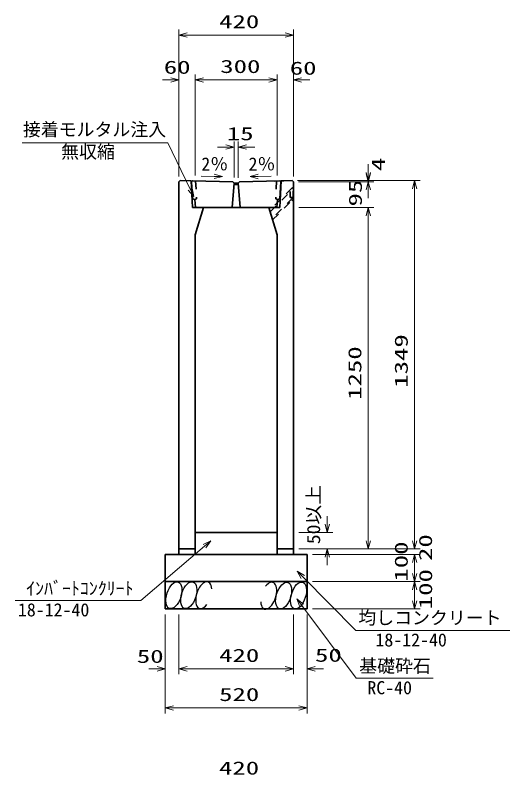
# Model space of a CAD drawing. Units: millimetres on the paper. Extents: x 20 to 1011, y 20 to 614.
# Drawn here: x 266.4 to 357.1, y 163 to 302.1 of the extents above; entities that cross this region are included whole.
import ezdxf
from ezdxf.enums import TextEntityAlignment as Align

# ---------------------------------------------------------------- set-up
doc = ezdxf.new("R2010")
doc.units = ezdxf.units.MM
doc.linetypes.add('USER1', pattern=[3, 1.5, -1.5])
doc.layers.add('D-TTL-LINE（区切線）', color=7, linetype='Continuous', lineweight=35)
doc.styles.add('ＭＳ ゴシック', font='')
doc.styles.get('ＭＳ ゴシック').set_extended_font_data('MS Gothic')

msp = doc.modelspace()

# ---------------------------------------------------------------- linework, layer by layer
at = {"layer": 'D-TTL-LINE（区切線）', "lineweight": 13}
for p, q in [((296.43, 291.253), (296.43, 299.461)), ((317.43, 291.253), (317.43, 299.461)), ((296.43, 298.461), (297.93, 298.863)), ((297.93, 298.059), (296.43, 298.461)), ((296.43, 298.461), (297.93, 298.461)), ((297.93, 298.461), (315.93, 298.461)), ((315.93, 298.863), (317.43, 298.461)), ((317.43, 298.461), (315.93, 298.059)), ((317.43, 298.461), (315.93, 298.461)), ((296.43, 272.55), (296.43, 291.253)), ((299.43, 272.741), (299.43, 291.253)), ((299.43, 272.741), (299.43, 291.253)), ((314.43, 272.741), (314.43, 291.253)), ((314.43, 272.741), (314.43, 291.253)), ((317.43, 272.55), (317.43, 291.253)), ((294.93, 290.253), (293.43, 290.253)), ((294.93, 290.655), (296.43, 290.253)), ((296.43, 290.253), (294.93, 289.851)), ((296.43, 290.253), (294.93, 290.253)), ((299.43, 290.253), (300.93, 290.655)), ((299.43, 290.253), (300.93, 290.655)), ((300.93, 289.851), (299.43, 290.253)), ((299.43, 290.253), (300.93, 290.253)), ((300.93, 289.851), (299.43, 290.253)), ((299.43, 290.253), (300.93, 290.253)), ((300.93, 290.253), (302.43, 290.253)), ((300.93, 290.253), (312.93, 290.253)), ((312.93, 290.253), (311.43, 290.253)), ((312.93, 290.655), (314.43, 290.253)), ((312.93, 290.655), (314.43, 290.253)), ((314.43, 290.253), (312.93, 289.851)), ((314.43, 290.253), (312.93, 290.253)), ((314.43, 290.253), (312.93, 289.851)), ((314.43, 290.253), (312.93, 290.253)), ((317.43, 290.253), (318.93, 290.655)), ((318.93, 289.851), (317.43, 290.253)), ((317.43, 290.253), (318.93, 290.253)), ((318.93, 290.253), (320.43, 290.253)), ((267.706, 278.737), (294.427, 278.737)), ((294.427, 278.737), (298.521, 270.227)), ((305.036, 278.342), (306.536, 277.94)), ((306.536, 272.347), (306.536, 278.94)), ((307.327, 272.331), (307.327, 278.94)), ((307.327, 277.94), (308.827, 278.342)), ((305.036, 277.94), (303.536, 277.94)), ((306.536, 277.94), (305.036, 277.538)), ((306.536, 277.94), (305.036, 277.94)), ((308.827, 277.538), (307.327, 277.94)), ((307.327, 277.94), (308.827, 277.94)), ((308.827, 277.94), (310.327, 277.94)), ((331.134, 273.295), (331.134, 274.795)), ((331.134, 273.103), (331.134, 274.603)), ((302.913, 272.978), (304.405, 272.546)), ((309.482, 272.529), (310.974, 272.96)), ((331.134, 271.795), (330.732, 273.295)), ((331.134, 271.603), (330.732, 273.103)), ((331.536, 273.295), (331.134, 271.795)), ((331.134, 271.795), (331.134, 273.295)), ((331.536, 273.103), (331.134, 271.603)), ((331.134, 271.603), (331.134, 273.103)), ((300.543, 272.624), (302.905, 272.576)), ((304.405, 272.546), (302.897, 272.174)), ((304.405, 272.546), (302.905, 272.576)), ((309.482, 272.529), (310.982, 272.559)), ((310.99, 272.157), (309.482, 272.529)), ((313.343, 272.606), (310.982, 272.559)), ((318.18, 271.795), (332.134, 271.795)), ((318.376, 271.603), (332.134, 271.603)), ((318.376, 271.603), (332.134, 271.603)), ((319.18, 271.795), (340.632, 271.795)), ((330.732, 270.103), (331.134, 271.603)), ((331.134, 271.603), (331.536, 270.103)), ((331.134, 271.603), (331.134, 270.103)), ((339.231, 270.295), (339.632, 271.795)), ((339.632, 271.795), (340.034, 270.295)), ((339.632, 271.795), (339.632, 270.295)), ((299.171, 268.876), (298.158, 270.053)), ((299.171, 268.876), (298.521, 270.227)), ((298.883, 270.401), (299.171, 268.876)), ((331.134, 270.103), (331.134, 268.603)), ((339.632, 205.848), (339.632, 270.295)), ((318.43, 266.848), (332.134, 266.848)), ((318.43, 266.848), (332.134, 266.848)), ((330.732, 265.348), (331.134, 266.848)), ((330.732, 265.348), (331.134, 266.848)), ((331.134, 266.848), (331.536, 265.348)), ((331.134, 266.848), (331.134, 265.348)), ((331.134, 266.848), (331.536, 265.348)), ((331.134, 266.848), (331.134, 265.348)), ((331.134, 205.848), (331.134, 265.348)), ((331.134, 265.348), (331.134, 263.848)), ((323.619, 208.848), (323.619, 210.348)), ((323.619, 207.348), (323.217, 208.848)), ((324.021, 208.848), (323.619, 207.348)), ((323.619, 207.348), (323.619, 208.848)), ((318.43, 207.348), (324.619, 207.348)), ((339.632, 205.848), (339.632, 207.348)), ((289.471, 194.917), (301.128, 204.828)), ((300.868, 205.134), (302.271, 205.8)), ((302.271, 205.8), (301.128, 204.828)), ((302.271, 205.8), (301.389, 204.522)), ((331.134, 204.348), (330.732, 205.848)), ((331.536, 205.848), (331.134, 204.348)), ((331.134, 204.348), (331.134, 205.848)), ((339.632, 204.348), (339.231, 205.848)), ((339.632, 204.348), (339.231, 205.848)), ((340.034, 205.848), (339.632, 204.348)), ((339.632, 204.348), (339.632, 205.848)), ((340.034, 205.848), (339.632, 204.348)), ((339.632, 204.348), (339.632, 205.848)), ((318.43, 204.348), (340.632, 204.348)), ((318.43, 204.348), (332.134, 204.348)), ((318.43, 204.348), (340.632, 204.348)), ((318.43, 204.348), (324.619, 204.348)), ((320.93, 203.348), (340.632, 203.348)), ((320.93, 203.348), (340.632, 203.348)), ((323.217, 202.848), (323.619, 204.348)), ((323.619, 204.348), (324.021, 202.848)), ((323.619, 204.348), (323.619, 202.848)), ((339.231, 201.848), (339.632, 203.348)), ((339.231, 201.848), (339.632, 203.348)), ((339.632, 203.348), (340.034, 201.848)), ((339.632, 203.348), (339.632, 201.848)), ((339.632, 203.348), (340.034, 201.848)), ((339.632, 203.348), (339.632, 201.848)), ((323.619, 202.848), (323.619, 201.348)), ((339.632, 199.848), (339.632, 201.848)), ((339.632, 201.848), (339.632, 200.348)), ((318.861, 198.934), (318.091, 200.283)), ((318.091, 200.283), (319.432, 199.5)), ((318.091, 200.283), (319.147, 199.217)), ((328.87, 189.401), (319.147, 199.217)), ((339.632, 198.348), (339.231, 199.848)), ((340.034, 199.848), (339.632, 198.348)), ((339.632, 198.348), (339.632, 199.848)), ((320.93, 198.348), (340.632, 198.348)), ((320.93, 198.348), (340.632, 198.348)), ((339.231, 196.848), (339.632, 198.348)), ((339.632, 198.348), (340.034, 196.848)), ((339.632, 198.348), (339.632, 196.848)), ((339.632, 194.848), (339.632, 196.848)), ((266.437, 194.917), (289.471, 194.917)), ((318.622, 193.736), (318.043, 195.177)), ((318.043, 195.177), (319.265, 194.218)), ((318.043, 195.177), (318.944, 193.977)), ((339.632, 193.348), (339.231, 194.848)), ((340.034, 194.848), (339.632, 193.348)), ((339.632, 193.348), (339.632, 194.848)), ((328.948, 180.651), (318.944, 193.977)), ((293.93, 192.348), (293.93, 181.381)), ((296.43, 192.348), (296.43, 181.381)), ((317.43, 192.348), (317.43, 181.381)), ((319.93, 192.348), (319.93, 181.381)), ((320.93, 193.348), (340.632, 193.348)), ((293.93, 191.348), (293.93, 174.224)), ((296.43, 191.348), (296.43, 181.381)), ((317.43, 191.348), (317.43, 181.381)), ((319.93, 191.348), (319.93, 174.224)), ((357.078, 189.401), (328.87, 189.401)), ((292.43, 182.381), (290.93, 182.381)), ((292.43, 182.783), (293.93, 182.381)), ((293.93, 182.381), (292.43, 181.979)), ((293.93, 182.381), (292.43, 182.381)), ((296.43, 182.381), (297.93, 182.783)), ((296.43, 182.381), (297.93, 182.783)), ((297.93, 181.979), (296.43, 182.381)), ((296.43, 182.381), (297.93, 182.381)), ((297.93, 181.979), (296.43, 182.381)), ((296.43, 182.381), (297.93, 182.381)), ((297.93, 182.381), (315.93, 182.381)), ((297.93, 182.381), (299.43, 182.381)), ((315.93, 182.381), (314.43, 182.381)), ((315.93, 182.783), (317.43, 182.381)), ((315.93, 182.783), (317.43, 182.381)), ((317.43, 182.381), (315.93, 181.979)), ((317.43, 182.381), (315.93, 182.381)), ((317.43, 182.381), (315.93, 181.979)), ((317.43, 182.381), (315.93, 182.381)), ((319.93, 182.381), (321.43, 182.783)), ((321.43, 181.979), (319.93, 182.381)), ((319.93, 182.381), (321.43, 182.381)), ((321.43, 182.381), (322.93, 182.381)), ((343.051, 180.651), (328.948, 180.651)), ((293.93, 175.224), (295.43, 175.626)), ((318.43, 175.626), (319.93, 175.224)), ((295.43, 174.822), (293.93, 175.224)), ((293.93, 175.224), (295.43, 175.224)), ((295.43, 175.224), (318.43, 175.224)), ((319.93, 175.224), (318.43, 174.822)), ((319.93, 175.224), (318.43, 175.224))]:
    msp.add_line(p, q, dxfattribs=at)
at = {"layer": 'D-TTL-LINE（区切線）', "color": 1}
for p, q in [((296.43, 271.55), (296.68, 271.795)), ((296.43, 204.348), (296.43, 271.55)), ((296.68, 271.795), (298.68, 271.755)), ((298.68, 271.755), (298.93, 266.848)), ((298.923, 268.469), (298.763, 271.593)), ((298.916, 271.751), (306.305, 271.603)), ((306.535, 271.348), (306.18, 266.848)), ((306.305, 271.603), (306.535, 271.348)), ((306.602, 271.098), (306.535, 271.348)), ((306.535, 271.348), (307.325, 271.348)), ((307.325, 271.348), (307.258, 271.098)), ((307.325, 271.348), (307.555, 271.603)), ((307.68, 266.848), (307.325, 271.348)), ((307.555, 271.603), (314.944, 271.751)), ((313.93, 271.73), (315.68, 271.765)), ((315.18, 271.755), (314.93, 266.848)), ((315.097, 271.593), (314.943, 268.47)), ((317.18, 271.795), (315.18, 271.755)), ((317.43, 271.55), (317.18, 271.795)), ((317.43, 204.348), (317.43, 271.55)), ((307.258, 271.098), (306.602, 271.098)), ((299.374, 268.348), (298.923, 268.469)), ((299.455, 266.848), (299.378, 268.348)), ((314.481, 268.348), (314.405, 266.848)), ((314.486, 268.348), (314.943, 268.47)), ((298.93, 266.848), (300.93, 266.848)), ((300.93, 266.848), (299.43, 261.848)), ((314.405, 266.848), (299.455, 266.848)), ((312.93, 266.848), (314.43, 261.848)), ((314.93, 266.848), (312.93, 266.848)), ((299.43, 261.848), (299.43, 204.348)), ((314.43, 261.848), (314.43, 204.348)), ((299.43, 207.348), (314.43, 207.348)), ((293.93, 203.348), (319.93, 203.348)), ((293.93, 203.348), (293.93, 193.348)), ((299.43, 204.348), (296.43, 204.348)), ((296.43, 204.348), (296.43, 203.348)), ((299.43, 204.348), (299.43, 203.348)), ((314.43, 204.348), (317.43, 204.348)), ((314.43, 204.348), (314.43, 203.348)), ((317.43, 204.348), (317.43, 203.348)), ((319.93, 203.348), (319.93, 193.348)), ((293.93, 198.348), (319.93, 198.348)), ((293.93, 193.348), (319.93, 193.348))]:
    msp.add_line(p, q, dxfattribs=at)
at = {"layer": 'D-TTL-LINE（区切線）', "color": 1, "linetype": 'USER1'}
for p, q in [((299.507, 271.739), (299.673, 268.47)), ((314.353, 271.739), (314.191, 268.47)), ((317.18, 270.456), (313.078, 266.354)), ((313.159, 266.085), (317.355, 270.281)), ((317.355, 270.281), (317.107, 270.529)), ((317.355, 268.351), (317.355, 270.281)), ((317.355, 268.696), (313.525, 264.865)), ((316.855, 268.696), (316.855, 269.781)), ((316.855, 268.696), (317.355, 268.696)), ((299.673, 268.47), (299.378, 268.348)), ((313.599, 264.62), (317.355, 268.376)), ((314.191, 268.47), (314.486, 268.348)), ((317.107, 268.104), (317.355, 268.351))]:
    msp.add_line(p, q, dxfattribs=at)
at = {"layer": 'D-TTL-LINE（区切線）', "color": 1}
for centre, start, end in [((298.913, 271.601), 88.85201, 182.91704), ((314.947, 271.601), 357.08295, 91.14798)]:
    msp.add_arc(centre, 0.15, start, end, dxfattribs=at)
at = {"layer": 'D-TTL-LINE（区切線）', "lineweight": 25}
for centre, major_axis in [((295.524, 195.871), (0.79, 2.421)), ((298.246, 195.871), (0.79, 2.421)), ((315.634, 195.791), (-0.771, -2.427)), ((318.355, 195.812), (-0.771, -2.427))]:
    msp.add_ellipse(centre, major_axis=major_axis, ratio=0.5139, dxfattribs=at)
for centre, major_axis in [((300.986, 195.871), (0.79, 2.421)), ((312.893, 195.769), (-0.771, -2.427))]:
    msp.add_ellipse(centre, major_axis=major_axis, ratio=0.5139, start_param=5.3575563, end_param=10.3750652, dxfattribs=at)

# ---------------------------------------------------------------- texts
at = {"layer": 'D-TTL-LINE（区切線）', "style": 'ＭＳ ゴシック', "width": 1.5}
for s, p in [('420', (303.805, 298.999)), ('60', (293.665, 290.647)), ('300', (304.013, 290.79)), ('60', (316.749, 290.476)), ('15', (305.219, 278.478)), ('50', (288.732, 182.748)), ('420', (303.805, 182.918)), ('50', (321.382, 182.956)), ('520', (303.805, 175.761)), ('420', (303.785, 162.288))]:
    msp.add_text(s, height=2.405, dxfattribs=at).set_placement(p, align=Align.BOTTOM_LEFT)
at = {"layer": 'D-TTL-LINE（区切線）', "style": 'ＭＳ ゴシック'}
for s, p in [('接着モルタル注入', (267.852, 279.24)), ('無収縮', (274.856, 275.163)), ('ｲﾝﾊﾞｰﾄｺﾝｸﾘｰﾄ', (268.447, 195.201)), ('18-12-40', (266.938, 191.267)), ('均しコンクリート', (329.318, 189.812)), ('18-12-40', (332.451, 185.751)), ('基礎砕石', (329.483, 180.988)), ('RC-40', (330.971, 177.001))]:
    msp.add_text(s, height=2.405, dxfattribs=at).set_placement(p, align=Align.BOTTOM_LEFT)
for rotation, p in [(0.01, (300.551, 272.922)), (359.99, (309.2, 272.919))]:
    msp.add_text('2％', height=2.405, rotation=rotation, dxfattribs=at).set_placement(p, align=Align.BOTTOM_LEFT)
for s, width, p in [('4', 1.5, (334.898, 273.544)), ('95', 1.5, (330.691, 267.068)), ('1349', 1.5, (339.095, 233.859)), ('1250', 1.5, (330.597, 231.64)), ('50以上', 1.1, (323.037, 205.211)), ('20', 1.5, (343.547, 202.13)), ('100', 1.5, (339.095, 198.348)), ('100', 1.5, (343.567, 193.293))]:
    msp.add_text(s, height=2.405, rotation=90, dxfattribs=dict(at, width=width)).set_placement(p, align=Align.BOTTOM_LEFT)

doc.saveas('drawing.dxf')
